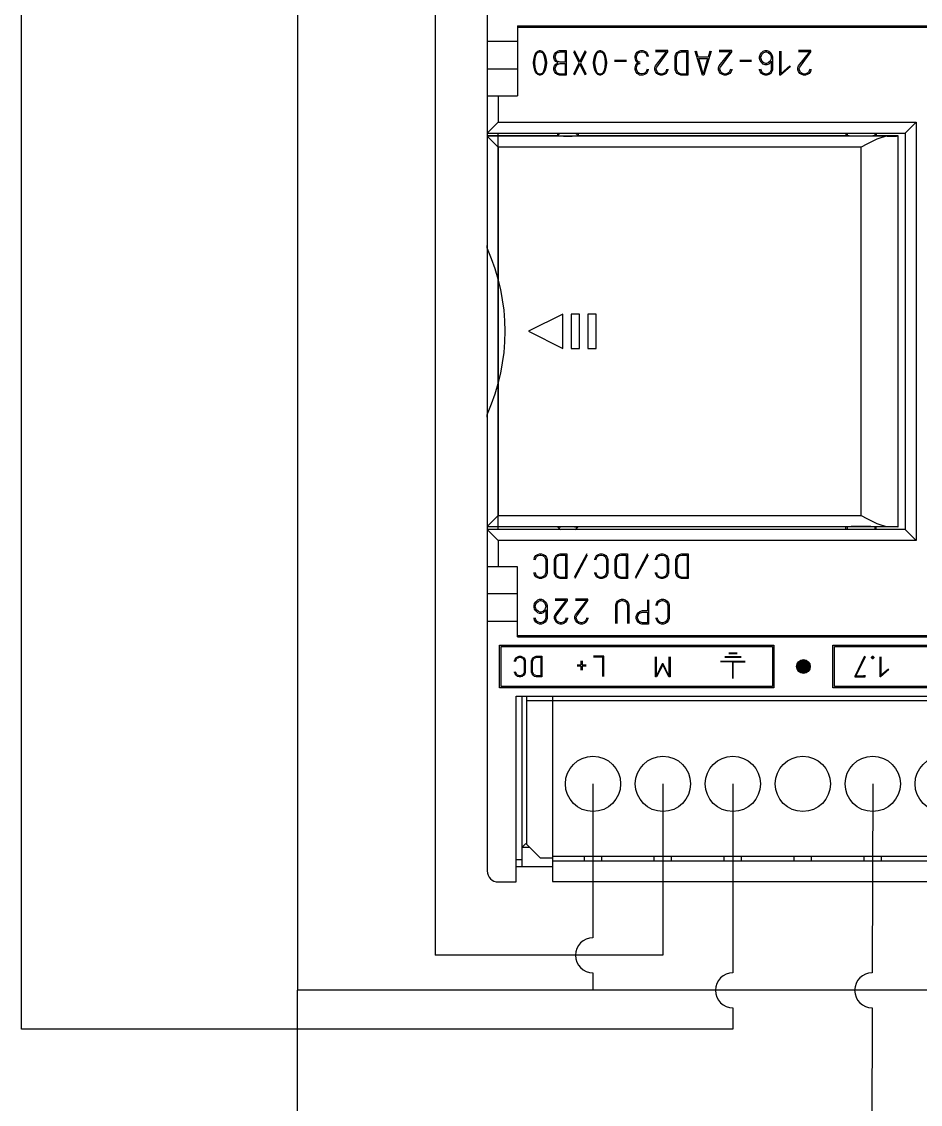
# Model space of a CAD drawing. Header units: inches. Extents: x 9 to 429, y 10 to 307.
# Drawn here: x 70.3 to 124.7, y 114.3 to 179.7 of the extents above; entities that cross this region are included whole.
import ezdxf

# ---------------------------------------------------------------- set-up
doc = ezdxf.new("R2010")
doc.units = ezdxf.units.IN
doc.header["$MEASUREMENT"] = 0
for name, color, linetype in [('0007LEVEL_0', 7, 'Continuous'), ('0007LEVEL_1', 7, 'Continuous'), ('8_ALL_NOTES_BALLOONS_SYMBOLS_GT', 7, 'Continuous'), ('RED_0.5mm^2', 1, 'Continuous'), ('RED_2.5mm^2', 1, 'Continuous'), ('TAGS', 51, 'Continuous')]:
    doc.layers.add(name, color=color, linetype=linetype)

msp = doc.modelspace()

# ---------------------------------------------------------------- linework, layer by layer
at = {"color": 7, "linetype": 'Continuous'}
for p, q in [((98.477, 193.605), (98.477, 128.369)), ((100.308, 179.452), (100.308, 179.402)), ((100.308, 179.452), (227.784, 179.452)), ((100.308, 179.376), (100.308, 175.216)), ((100.308, 179.376), (227.784, 179.376)), ((98.477, 178.534), (100.308, 178.534)), ((107.422, 177.628), (107.459, 177.74)), ((107.422, 177.515), (107.422, 177.628)), ((107.459, 177.365), (107.422, 177.515)), ((107.459, 177.74), (107.534, 177.852)), ((107.534, 177.253), (107.459, 177.365)), ((107.496, 177.59), (107.534, 177.702)), ((107.496, 177.515), (107.496, 177.59)), ((107.534, 177.365), (107.496, 177.515)), ((107.534, 177.852), (107.646, 177.927)), ((107.534, 177.702), (107.571, 177.777)), ((107.571, 177.291), (107.534, 177.365)), ((107.571, 177.777), (107.609, 177.815)), ((107.609, 177.815), (107.684, 177.852)), ((107.646, 177.927), (107.759, 177.965)), ((107.684, 177.852), (107.796, 177.89)), ((107.759, 177.965), (107.871, 177.965)), ((107.796, 177.89), (107.833, 177.89)), ((107.833, 177.89), (107.946, 177.852)), ((107.871, 177.965), (107.983, 177.927)), ((107.946, 177.852), (108.021, 177.815)), ((107.983, 177.927), (108.096, 177.852)), ((108.021, 177.815), (108.058, 177.777)), ((108.058, 177.777), (108.096, 177.702)), ((108.096, 177.852), (108.17, 177.74)), ((108.096, 177.702), (108.133, 177.59)), ((108.17, 177.74), (108.208, 177.628)), ((108.208, 177.628), (108.208, 177.59)), ((98.477, 176.857), (100.308, 176.857)), ((107.422, 176.916), (107.459, 177.066)), ((107.422, 176.804), (107.422, 176.916)), ((107.459, 176.691), (107.422, 176.804)), ((107.459, 177.066), (107.534, 177.178)), ((107.496, 176.916), (107.534, 177.066)), ((107.496, 176.841), (107.496, 176.916)), ((107.534, 176.729), (107.496, 176.841)), ((107.571, 177.216), (107.534, 177.253)), ((107.534, 177.178), (107.571, 177.216)), ((107.534, 177.066), (107.571, 177.141)), ((107.571, 176.654), (107.534, 176.729)), ((107.646, 177.253), (107.571, 177.291)), ((107.571, 177.216), (107.609, 177.216)), ((107.571, 177.141), (107.646, 177.178)), ((107.721, 177.253), (107.646, 177.253)), ((107.646, 177.178), (107.721, 177.178)), ((108.096, 176.729), (108.058, 176.654)), ((108.133, 176.841), (108.096, 176.729)), ((108.208, 176.804), (108.17, 176.691)), ((108.208, 176.841), (108.208, 176.804)), ((107.534, 176.579), (107.459, 176.691)), ((107.646, 176.504), (107.534, 176.579)), ((107.609, 176.617), (107.571, 176.654)), ((107.684, 176.579), (107.609, 176.617)), ((107.684, 176.467), (107.646, 176.504)), ((107.796, 176.542), (107.684, 176.579)), ((107.871, 176.467), (107.684, 176.467)), ((107.833, 176.542), (107.796, 176.542)), ((107.946, 176.579), (107.833, 176.542)), ((107.983, 176.504), (107.871, 176.467)), ((108.021, 176.617), (107.946, 176.579)), ((108.096, 176.579), (107.983, 176.504)), ((108.058, 176.654), (108.021, 176.617)), ((108.17, 176.691), (108.096, 176.579)), ((98.477, 175.216), (100.308, 175.216)), ((98.477, 172.969), (123.731, 172.969)), ((99.143, 149.005), (99.143, 172.969)), ((123.731, 172.969), (123.731, 149.005)), ((123.731, 149.005), (98.477, 149.005)), ((100.308, 146.758), (98.477, 146.758)), ((100.308, 142.598), (100.308, 146.758)), ((100.308, 145.117), (98.477, 145.117)), ((100.308, 143.44), (98.477, 143.44)), ((99.226, 142.015), (115.796, 142.015)), ((100.308, 142.598), (227.784, 142.598)), ((100.308, 142.522), (100.308, 142.572)), ((100.308, 142.522), (227.784, 142.522)), ((115.796, 142.015), (115.796, 139.436)), ((119.374, 139.436), (119.374, 142.015)), ((99.309, 141.932), (115.712, 141.932)), ((115.712, 141.932), (115.712, 139.519)), ((119.457, 139.519), (119.457, 141.932)), ((153.811, 139.436), (119.374, 139.436)), ((153.728, 139.519), (119.457, 139.519)), ((100.225, 127.703), (100.225, 138.937)), ((100.225, 138.937), (210.959, 138.937)), ((99.143, 127.703), (100.225, 127.703))]:
    msp.add_line(p, q, dxfattribs=at)
msp.add_arc((99.143, 128.369), 0.666, 180, 270, dxfattribs=at)
for points in [[(100.308, 179.403), (100.51, 179.402), (100.643, 179.4), (100.714, 179.397)], [(100.714, 142.58), (100.643, 142.574), (100.51, 142.572), (100.308, 142.571)]]:
    msp.add_spline(points, degree=3, dxfattribs=at)
at = {"layer": '0007LEVEL_0', "color": 7, "linetype": 'Continuous'}
for p, q in [((101.268, 177.25), (101.305, 177.475)), ((101.305, 177.475), (101.343, 177.662)), ((101.343, 177.662), (101.418, 177.812)), ((101.343, 177.25), (101.38, 177.475)), ((101.38, 177.475), (101.418, 177.662)), ((101.418, 177.812), (101.53, 177.924)), ((101.418, 177.662), (101.492, 177.812)), ((101.492, 177.812), (101.53, 177.849)), ((101.53, 177.924), (101.642, 177.962)), ((101.53, 177.849), (101.642, 177.887)), ((101.642, 177.962), (101.68, 177.962)), ((101.642, 177.887), (101.68, 177.887)), ((101.68, 177.962), (101.792, 177.924)), ((101.68, 177.887), (101.792, 177.849)), ((101.792, 177.924), (101.904, 177.812)), ((101.792, 177.849), (101.829, 177.812)), ((101.829, 177.812), (101.904, 177.662)), ((101.904, 177.812), (101.979, 177.662)), ((101.904, 177.662), (101.942, 177.475)), ((101.942, 177.475), (101.979, 177.25)), ((101.979, 177.662), (102.017, 177.475)), ((102.017, 177.475), (102.054, 177.25)), ((102.503, 177.625), (102.541, 177.737)), ((102.503, 177.512), (102.503, 177.625)), ((102.541, 177.4), (102.503, 177.512)), ((102.541, 177.737), (102.616, 177.849)), ((102.616, 177.288), (102.541, 177.4)), ((102.578, 177.587), (102.616, 177.7)), ((102.578, 177.55), (102.578, 177.587)), ((102.616, 177.437), (102.578, 177.55)), ((102.616, 177.849), (102.728, 177.924)), ((102.616, 177.7), (102.653, 177.774)), ((102.653, 177.363), (102.616, 177.437)), ((102.653, 177.774), (102.691, 177.812)), ((102.691, 177.325), (102.653, 177.363)), ((102.691, 177.812), (102.765, 177.849)), ((102.728, 177.924), (102.84, 177.962)), ((102.765, 177.849), (102.878, 177.887)), ((102.84, 177.962), (103.252, 177.962)), ((102.878, 177.887), (103.177, 177.887)), ((103.177, 177.887), (103.177, 177.25)), ((103.252, 177.962), (103.252, 176.464)), ((104.039, 177.213), (103.702, 177.887)), ((103.739, 177.962), (104.076, 177.288)), ((104.076, 177.288), (104.413, 177.962)), ((104.45, 177.887), (104.113, 177.213)), ((104.9, 177.25), (104.937, 177.475)), ((104.937, 177.475), (104.975, 177.662)), ((104.975, 177.662), (105.05, 177.812)), ((104.975, 177.25), (105.012, 177.475)), ((105.012, 177.475), (105.05, 177.662)), ((105.05, 177.812), (105.162, 177.924)), ((105.05, 177.662), (105.124, 177.812)), ((105.124, 177.812), (105.162, 177.849)), ((105.162, 177.924), (105.274, 177.962)), ((105.162, 177.849), (105.274, 177.887)), ((105.274, 177.962), (105.312, 177.962)), ((105.274, 177.887), (105.312, 177.887)), ((105.312, 177.962), (105.424, 177.924)), ((105.312, 177.887), (105.424, 177.849)), ((105.424, 177.924), (105.536, 177.812)), ((105.424, 177.849), (105.461, 177.812)), ((105.461, 177.812), (105.536, 177.662)), ((105.536, 177.812), (105.611, 177.662)), ((105.536, 177.662), (105.574, 177.475)), ((105.574, 177.475), (105.611, 177.25)), ((105.611, 177.662), (105.649, 177.475)), ((105.649, 177.475), (105.686, 177.25)), ((106.884, 177.363), (106.173, 177.363)), ((109.393, 177.962), (108.644, 177.962)), ((108.644, 177.026), (109.318, 177.887)), ((109.318, 177.887), (108.644, 177.887)), ((108.719, 176.951), (109.393, 177.887)), ((109.393, 177.887), (109.393, 177.962)), ((109.842, 177.625), (109.88, 177.737)), ((109.842, 176.801), (109.842, 177.625)), ((109.88, 177.737), (109.955, 177.849)), ((109.917, 177.587), (109.955, 177.7)), ((109.917, 176.838), (109.917, 177.587)), ((109.955, 177.849), (110.067, 177.924)), ((109.955, 177.7), (109.992, 177.774)), ((109.992, 177.774), (110.03, 177.812)), ((110.03, 177.812), (110.105, 177.849)), ((110.067, 177.924), (110.179, 177.962)), ((110.105, 177.849), (110.217, 177.887)), ((110.179, 177.962), (110.591, 177.962)), ((110.217, 177.887), (110.516, 177.887)), ((110.516, 177.887), (110.516, 176.539)), ((110.591, 177.962), (110.591, 176.464)), ((111.49, 176.464), (111.041, 177.924)), ((111.228, 177.55), (111.116, 177.924)), ((111.827, 177.55), (111.228, 177.55)), ((111.265, 177.475), (111.79, 177.475)), ((111.527, 176.539), (111.265, 177.475)), ((111.79, 177.475), (111.527, 176.539)), ((112.014, 177.924), (111.565, 176.464)), ((111.939, 177.924), (111.827, 177.55)), ((113.25, 177.962), (112.501, 177.962)), ((112.501, 177.026), (113.175, 177.887)), ((113.175, 177.887), (112.501, 177.887)), ((112.576, 176.951), (113.25, 177.887)), ((113.25, 177.887), (113.25, 177.962)), ((114.448, 177.363), (113.737, 177.363)), ((114.935, 177.587), (114.972, 177.7)), ((114.935, 177.475), (114.935, 177.587)), ((114.972, 177.363), (114.935, 177.475)), ((114.972, 177.7), (115.047, 177.812)), ((115.047, 177.25), (114.972, 177.363)), ((115.01, 177.55), (115.047, 177.662)), ((115.01, 177.512), (115.01, 177.55)), ((115.047, 177.4), (115.01, 177.512)), ((115.047, 177.812), (115.159, 177.924)), ((115.047, 177.662), (115.085, 177.737)), ((115.085, 177.325), (115.047, 177.4)), ((115.085, 177.737), (115.197, 177.849)), ((115.159, 177.924), (115.272, 177.962)), ((115.197, 177.849), (115.309, 177.887)), ((115.272, 177.962), (115.384, 177.962)), ((115.309, 177.887), (115.347, 177.887)), ((115.347, 177.887), (115.459, 177.849)), ((115.384, 177.962), (115.496, 177.924)), ((115.459, 177.849), (115.571, 177.737)), ((115.496, 177.924), (115.609, 177.812)), ((115.571, 177.737), (115.609, 177.662)), ((115.609, 177.4), (115.571, 177.325)), ((115.609, 177.812), (115.684, 177.7)), ((115.609, 177.662), (115.646, 177.55)), ((115.646, 177.512), (115.609, 177.4)), ((115.646, 177.55), (115.646, 177.512)), ((115.684, 177.7), (115.721, 177.587)), ((115.721, 177.587), (115.721, 176.801)), ((116.17, 176.464), (116.17, 177.924)), ((116.245, 176.576), (116.245, 177.924)), ((118.043, 177.962), (117.294, 177.962)), ((117.294, 177.026), (117.968, 177.887)), ((117.968, 177.887), (117.294, 177.887)), ((117.369, 176.951), (118.043, 177.887)), ((118.043, 177.887), (118.043, 177.962)), ((101.268, 177.175), (101.268, 177.25)), ((101.305, 176.951), (101.268, 177.175)), ((101.343, 176.763), (101.305, 176.951)), ((101.343, 177.175), (101.343, 177.25)), ((101.38, 176.951), (101.343, 177.175)), ((101.418, 176.614), (101.343, 176.763)), ((101.418, 176.763), (101.38, 176.951)), ((101.492, 176.614), (101.418, 176.763)), ((101.904, 176.763), (101.829, 176.614)), ((101.942, 176.951), (101.904, 176.763)), ((101.979, 176.763), (101.904, 176.614)), ((101.979, 177.175), (101.942, 176.951)), ((101.979, 177.25), (101.979, 177.175)), ((102.017, 176.951), (101.979, 176.763)), ((102.054, 177.175), (102.017, 176.951)), ((102.054, 177.25), (102.054, 177.175)), ((102.503, 176.913), (102.541, 177.026)), ((102.503, 176.801), (102.503, 176.913)), ((102.541, 176.689), (102.503, 176.801)), ((102.541, 177.026), (102.616, 177.138)), ((102.578, 176.876), (102.616, 176.988)), ((102.578, 176.838), (102.578, 176.876)), ((102.616, 176.726), (102.578, 176.838)), ((102.765, 177.213), (102.616, 177.288)), ((102.616, 177.138), (102.765, 177.213)), ((102.616, 176.988), (102.653, 177.063)), ((102.653, 176.651), (102.616, 176.726)), ((102.653, 177.063), (102.691, 177.1)), ((102.765, 177.288), (102.691, 177.325)), ((102.691, 177.1), (102.765, 177.138)), ((102.878, 177.25), (102.765, 177.288)), ((102.765, 177.138), (102.878, 177.175)), ((103.177, 177.25), (102.878, 177.25)), ((102.878, 177.175), (103.177, 177.175)), ((103.177, 177.175), (103.177, 176.539)), ((103.702, 176.539), (104.039, 177.213)), ((104.076, 177.138), (103.739, 176.464)), ((104.413, 176.464), (104.076, 177.138)), ((104.113, 177.213), (104.45, 176.539)), ((104.9, 177.175), (104.9, 177.25)), ((104.937, 176.951), (104.9, 177.175)), ((104.975, 176.763), (104.937, 176.951)), ((104.975, 177.175), (104.975, 177.25)), ((105.012, 176.951), (104.975, 177.175)), ((105.05, 176.614), (104.975, 176.763)), ((105.05, 176.763), (105.012, 176.951)), ((105.124, 176.614), (105.05, 176.763)), ((105.536, 176.763), (105.461, 176.614)), ((105.574, 176.951), (105.536, 176.763)), ((105.611, 176.763), (105.536, 176.614)), ((105.611, 177.175), (105.574, 176.951)), ((105.611, 177.25), (105.611, 177.175)), ((105.649, 176.951), (105.611, 176.763)), ((105.686, 177.175), (105.649, 176.951)), ((105.686, 177.25), (105.686, 177.175)), ((106.884, 177.288), (106.173, 177.288)), ((108.607, 176.913), (108.644, 177.026)), ((108.607, 176.801), (108.607, 176.913)), ((108.644, 176.689), (108.607, 176.801)), ((108.682, 176.876), (108.719, 176.951)), ((108.682, 176.838), (108.682, 176.876)), ((108.719, 176.726), (108.682, 176.838)), ((108.757, 176.651), (108.719, 176.726)), ((109.281, 176.726), (109.243, 176.651)), ((109.318, 176.838), (109.281, 176.726)), ((109.393, 176.801), (109.356, 176.689)), ((109.393, 176.838), (109.393, 176.801)), ((109.88, 176.689), (109.842, 176.801)), ((109.955, 176.726), (109.917, 176.838)), ((109.992, 176.651), (109.955, 176.726)), ((112.463, 176.913), (112.501, 177.026)), ((112.463, 176.801), (112.463, 176.913)), ((112.501, 176.689), (112.463, 176.801)), ((112.538, 176.876), (112.576, 176.951)), ((112.538, 176.838), (112.538, 176.876)), ((112.576, 176.726), (112.538, 176.838)), ((112.613, 176.651), (112.576, 176.726)), ((113.138, 176.726), (113.1, 176.651)), ((113.175, 176.838), (113.138, 176.726)), ((113.25, 176.801), (113.212, 176.689)), ((113.25, 176.838), (113.25, 176.801)), ((114.448, 177.288), (113.737, 177.288)), ((114.935, 176.801), (114.935, 176.838)), ((114.972, 176.689), (114.935, 176.801)), ((115.047, 176.726), (115.01, 176.838)), ((115.159, 177.138), (115.047, 177.25)), ((115.085, 176.651), (115.047, 176.726)), ((115.197, 177.213), (115.085, 177.325)), ((115.272, 177.1), (115.159, 177.138)), ((115.309, 177.175), (115.197, 177.213)), ((115.384, 177.1), (115.272, 177.1)), ((115.347, 177.175), (115.309, 177.175)), ((115.459, 177.213), (115.347, 177.175)), ((115.496, 177.138), (115.384, 177.1)), ((115.571, 177.325), (115.459, 177.213)), ((115.609, 177.25), (115.496, 177.138)), ((115.609, 176.726), (115.571, 176.651)), ((115.646, 177.325), (115.609, 177.25)), ((115.646, 176.838), (115.609, 176.726)), ((115.646, 177.325), (115.646, 176.838)), ((115.721, 176.801), (115.684, 176.689)), ((116.807, 176.988), (116.208, 176.464)), ((116.77, 177.026), (116.245, 176.576)), ((117.256, 176.913), (117.294, 177.026)), ((117.256, 176.801), (117.256, 176.913)), ((117.294, 176.689), (117.256, 176.801)), ((117.331, 176.876), (117.369, 176.951)), ((117.331, 176.838), (117.331, 176.876)), ((117.369, 176.726), (117.331, 176.838)), ((117.406, 176.651), (117.369, 176.726)), ((117.93, 176.726), (117.893, 176.651)), ((117.968, 176.838), (117.93, 176.726)), ((118.043, 176.801), (118.005, 176.689)), ((118.043, 176.838), (118.043, 176.801)), ((101.53, 176.501), (101.418, 176.614)), ((101.53, 176.576), (101.492, 176.614)), ((101.642, 176.539), (101.53, 176.576)), ((101.642, 176.464), (101.53, 176.501)), ((101.68, 176.539), (101.642, 176.539)), ((101.68, 176.464), (101.642, 176.464)), ((101.792, 176.576), (101.68, 176.539)), ((101.792, 176.501), (101.68, 176.464)), ((101.904, 176.614), (101.792, 176.501)), ((101.829, 176.614), (101.792, 176.576)), ((102.616, 176.576), (102.541, 176.689)), ((102.728, 176.501), (102.616, 176.576)), ((102.691, 176.614), (102.653, 176.651)), ((102.765, 176.576), (102.691, 176.614)), ((102.84, 176.464), (102.728, 176.501)), ((102.878, 176.539), (102.765, 176.576)), ((103.252, 176.464), (102.84, 176.464)), ((103.177, 176.539), (102.878, 176.539)), ((105.162, 176.501), (105.05, 176.614)), ((105.162, 176.576), (105.124, 176.614)), ((105.274, 176.539), (105.162, 176.576)), ((105.274, 176.464), (105.162, 176.501)), ((105.312, 176.539), (105.274, 176.539)), ((105.312, 176.464), (105.274, 176.464)), ((105.424, 176.576), (105.312, 176.539)), ((105.424, 176.501), (105.312, 176.464)), ((105.461, 176.614), (105.424, 176.576)), ((105.536, 176.614), (105.424, 176.501)), ((108.719, 176.576), (108.644, 176.689)), ((108.831, 176.501), (108.719, 176.576)), ((108.794, 176.614), (108.757, 176.651)), ((108.869, 176.576), (108.794, 176.614)), ((108.944, 176.464), (108.831, 176.501)), ((108.981, 176.539), (108.869, 176.576)), ((109.056, 176.464), (108.944, 176.464)), ((109.019, 176.539), (108.981, 176.539)), ((109.131, 176.576), (109.019, 176.539)), ((109.168, 176.501), (109.056, 176.464)), ((109.206, 176.614), (109.131, 176.576)), ((109.281, 176.576), (109.168, 176.501)), ((109.243, 176.651), (109.206, 176.614)), ((109.356, 176.689), (109.281, 176.576)), ((109.955, 176.576), (109.88, 176.689)), ((110.067, 176.501), (109.955, 176.576)), ((110.03, 176.614), (109.992, 176.651)), ((110.105, 176.576), (110.03, 176.614)), ((110.179, 176.464), (110.067, 176.501)), ((110.217, 176.539), (110.105, 176.576)), ((110.591, 176.464), (110.179, 176.464)), ((110.516, 176.539), (110.217, 176.539)), ((111.565, 176.464), (111.49, 176.464)), ((112.576, 176.576), (112.501, 176.689)), ((112.688, 176.501), (112.576, 176.576)), ((112.651, 176.614), (112.613, 176.651)), ((112.726, 176.576), (112.651, 176.614)), ((112.801, 176.464), (112.688, 176.501)), ((112.838, 176.539), (112.726, 176.576)), ((112.913, 176.464), (112.801, 176.464)), ((112.875, 176.539), (112.838, 176.539)), ((112.988, 176.576), (112.875, 176.539)), ((113.025, 176.501), (112.913, 176.464)), ((113.063, 176.614), (112.988, 176.576)), ((113.138, 176.576), (113.025, 176.501)), ((113.1, 176.651), (113.063, 176.614)), ((113.212, 176.689), (113.138, 176.576)), ((115.047, 176.576), (114.972, 176.689)), ((115.159, 176.501), (115.047, 176.576)), ((115.122, 176.614), (115.085, 176.651)), ((115.197, 176.576), (115.122, 176.614)), ((115.272, 176.464), (115.159, 176.501)), ((115.309, 176.539), (115.197, 176.576)), ((115.384, 176.464), (115.272, 176.464)), ((115.347, 176.539), (115.309, 176.539)), ((115.459, 176.576), (115.347, 176.539)), ((115.496, 176.501), (115.384, 176.464)), ((115.534, 176.614), (115.459, 176.576)), ((115.609, 176.576), (115.496, 176.501)), ((115.571, 176.651), (115.534, 176.614)), ((115.684, 176.689), (115.609, 176.576)), ((116.208, 176.464), (116.17, 176.464)), ((117.369, 176.576), (117.294, 176.689)), ((117.481, 176.501), (117.369, 176.576)), ((117.444, 176.614), (117.406, 176.651)), ((117.518, 176.576), (117.444, 176.614)), ((117.593, 176.464), (117.481, 176.501)), ((117.631, 176.539), (117.518, 176.576)), ((117.706, 176.464), (117.593, 176.464)), ((117.668, 176.539), (117.631, 176.539)), ((117.781, 176.576), (117.668, 176.539)), ((117.818, 176.501), (117.706, 176.464)), ((117.855, 176.614), (117.781, 176.576)), ((117.93, 176.576), (117.818, 176.501)), ((117.893, 176.651), (117.855, 176.614)), ((118.005, 176.689), (117.93, 176.576)), ((101.303, 147.203), (101.341, 147.315)), ((101.341, 147.315), (101.416, 147.428)), ((101.378, 147.166), (101.416, 147.278)), ((101.416, 147.428), (101.528, 147.503)), ((101.416, 147.278), (101.453, 147.353)), ((101.453, 147.353), (101.491, 147.39)), ((101.491, 147.39), (101.565, 147.428)), ((101.528, 147.503), (101.64, 147.54)), ((101.565, 147.428), (101.678, 147.465)), ((101.64, 147.54), (101.753, 147.54)), ((101.678, 147.465), (101.715, 147.465)), ((101.715, 147.465), (101.828, 147.428)), ((101.753, 147.54), (101.865, 147.503)), ((101.828, 147.428), (101.902, 147.39)), ((101.865, 147.503), (101.977, 147.428)), ((101.902, 147.39), (101.94, 147.353)), ((101.94, 147.353), (101.977, 147.278)), ((101.977, 147.428), (102.052, 147.315)), ((101.977, 147.278), (102.015, 147.166)), ((102.052, 147.315), (102.09, 147.203)), ((102.539, 147.203), (102.576, 147.315)), ((102.576, 147.315), (102.651, 147.428)), ((102.614, 147.166), (102.651, 147.278)), ((102.651, 147.428), (102.764, 147.503)), ((102.651, 147.278), (102.689, 147.353)), ((102.689, 147.353), (102.726, 147.39)), ((102.726, 147.39), (102.801, 147.428)), ((102.764, 147.503), (102.876, 147.54)), ((102.801, 147.428), (102.913, 147.465)), ((102.876, 147.54), (103.288, 147.54)), ((102.913, 147.465), (103.213, 147.465)), ((103.213, 147.465), (103.213, 146.117)), ((103.288, 147.54), (103.288, 146.042)), ((104.486, 147.54), (103.737, 146.117)), ((104.523, 147.465), (103.775, 146.042)), ((104.973, 147.203), (105.01, 147.315)), ((105.01, 147.315), (105.085, 147.428)), ((105.048, 147.166), (105.085, 147.278)), ((105.085, 147.428), (105.197, 147.503)), ((105.085, 147.278), (105.123, 147.353)), ((105.123, 147.353), (105.16, 147.39)), ((105.16, 147.39), (105.235, 147.428)), ((105.197, 147.503), (105.31, 147.54)), ((105.235, 147.428), (105.347, 147.465)), ((105.31, 147.54), (105.422, 147.54)), ((105.347, 147.465), (105.385, 147.465)), ((105.385, 147.465), (105.497, 147.428)), ((105.422, 147.54), (105.534, 147.503)), ((105.497, 147.428), (105.572, 147.39)), ((105.534, 147.503), (105.647, 147.428)), ((105.572, 147.39), (105.609, 147.353)), ((105.609, 147.353), (105.647, 147.278)), ((105.647, 147.428), (105.722, 147.315)), ((105.647, 147.278), (105.684, 147.166)), ((105.722, 147.315), (105.759, 147.203)), ((106.208, 147.203), (106.246, 147.315)), ((106.246, 147.315), (106.321, 147.428)), ((106.283, 147.166), (106.321, 147.278)), ((106.321, 147.428), (106.433, 147.503)), ((106.321, 147.278), (106.358, 147.353)), ((106.358, 147.353), (106.396, 147.39)), ((106.396, 147.39), (106.471, 147.428)), ((106.433, 147.503), (106.545, 147.54)), ((106.471, 147.428), (106.583, 147.465)), ((106.545, 147.54), (106.957, 147.54)), ((106.583, 147.465), (106.882, 147.465)), ((106.882, 147.465), (106.882, 146.117)), ((106.957, 147.54), (106.957, 146.042)), ((108.156, 147.54), (107.407, 146.117)), ((108.193, 147.465), (107.444, 146.042)), ((108.642, 147.203), (108.68, 147.315)), ((108.68, 147.315), (108.755, 147.428)), ((108.717, 147.166), (108.755, 147.278)), ((108.755, 147.428), (108.867, 147.503)), ((108.755, 147.278), (108.792, 147.353)), ((108.792, 147.353), (108.83, 147.39)), ((108.83, 147.39), (108.904, 147.428)), ((108.867, 147.503), (108.979, 147.54)), ((108.904, 147.428), (109.017, 147.465)), ((108.979, 147.54), (109.092, 147.54)), ((109.017, 147.465), (109.054, 147.465)), ((109.054, 147.465), (109.167, 147.428)), ((109.092, 147.54), (109.204, 147.503)), ((109.167, 147.428), (109.241, 147.39)), ((109.204, 147.503), (109.316, 147.428)), ((109.241, 147.39), (109.279, 147.353)), ((109.279, 147.353), (109.316, 147.278)), ((109.316, 147.428), (109.391, 147.315)), ((109.316, 147.278), (109.354, 147.166)), ((109.391, 147.315), (109.429, 147.203)), ((109.878, 147.203), (109.915, 147.315)), ((109.915, 147.315), (109.99, 147.428)), ((109.953, 147.166), (109.99, 147.278)), ((109.99, 147.428), (110.103, 147.503)), ((109.99, 147.278), (110.028, 147.353)), ((110.028, 147.353), (110.065, 147.39)), ((110.065, 147.39), (110.14, 147.428)), ((110.103, 147.503), (110.215, 147.54)), ((110.14, 147.428), (110.252, 147.465)), ((110.215, 147.54), (110.627, 147.54)), ((110.252, 147.465), (110.552, 147.465)), ((110.552, 147.465), (110.552, 146.117)), ((110.627, 147.54), (110.627, 146.042)), ((101.303, 147.166), (101.303, 147.203)), ((102.015, 147.166), (102.015, 146.417)), ((102.09, 147.203), (102.09, 146.379)), ((102.539, 146.379), (102.539, 147.203)), ((102.614, 146.417), (102.614, 147.166)), ((104.973, 147.166), (104.973, 147.203)), ((105.684, 147.166), (105.684, 146.417)), ((105.759, 147.203), (105.759, 146.379)), ((106.208, 146.379), (106.208, 147.203)), ((106.283, 146.417), (106.283, 147.166)), ((108.642, 147.166), (108.642, 147.203)), ((109.354, 147.166), (109.354, 146.417)), ((109.429, 147.203), (109.429, 146.379)), ((109.878, 146.379), (109.878, 147.203)), ((109.953, 146.417), (109.953, 147.166)), ((101.303, 146.379), (101.303, 146.417)), ((101.341, 146.267), (101.303, 146.379)), ((101.416, 146.155), (101.341, 146.267)), ((101.416, 146.304), (101.378, 146.417)), ((101.453, 146.229), (101.416, 146.304)), ((101.528, 146.08), (101.416, 146.155)), ((101.528, 146.155), (101.453, 146.229)), ((101.678, 146.117), (101.528, 146.155)), ((101.64, 146.042), (101.528, 146.08)), ((101.753, 146.042), (101.64, 146.042)), ((101.715, 146.117), (101.678, 146.117)), ((101.828, 146.155), (101.715, 146.117)), ((101.865, 146.08), (101.753, 146.042)), ((101.902, 146.192), (101.828, 146.155)), ((101.977, 146.155), (101.865, 146.08)), ((101.94, 146.229), (101.902, 146.192)), ((101.977, 146.304), (101.94, 146.229)), ((102.015, 146.417), (101.977, 146.304)), ((102.052, 146.267), (101.977, 146.155)), ((102.09, 146.379), (102.052, 146.267)), ((102.576, 146.267), (102.539, 146.379)), ((102.651, 146.155), (102.576, 146.267)), ((102.651, 146.304), (102.614, 146.417)), ((102.689, 146.229), (102.651, 146.304)), ((102.764, 146.08), (102.651, 146.155)), ((102.726, 146.192), (102.689, 146.229)), ((102.801, 146.155), (102.726, 146.192)), ((102.876, 146.042), (102.764, 146.08)), ((102.913, 146.117), (102.801, 146.155)), ((103.288, 146.042), (102.876, 146.042)), ((103.213, 146.117), (102.913, 146.117)), ((104.973, 146.379), (104.973, 146.417)), ((105.01, 146.267), (104.973, 146.379)), ((105.085, 146.155), (105.01, 146.267)), ((105.085, 146.304), (105.048, 146.417)), ((105.123, 146.229), (105.085, 146.304)), ((105.197, 146.08), (105.085, 146.155)), ((105.197, 146.155), (105.123, 146.229)), ((105.347, 146.117), (105.197, 146.155)), ((105.31, 146.042), (105.197, 146.08)), ((105.422, 146.042), (105.31, 146.042)), ((105.385, 146.117), (105.347, 146.117)), ((105.497, 146.155), (105.385, 146.117)), ((105.534, 146.08), (105.422, 146.042)), ((105.572, 146.192), (105.497, 146.155)), ((105.647, 146.155), (105.534, 146.08)), ((105.609, 146.229), (105.572, 146.192)), ((105.647, 146.304), (105.609, 146.229)), ((105.684, 146.417), (105.647, 146.304)), ((105.722, 146.267), (105.647, 146.155)), ((105.759, 146.379), (105.722, 146.267)), ((106.246, 146.267), (106.208, 146.379)), ((106.321, 146.155), (106.246, 146.267)), ((106.321, 146.304), (106.283, 146.417)), ((106.358, 146.229), (106.321, 146.304)), ((106.433, 146.08), (106.321, 146.155)), ((106.396, 146.192), (106.358, 146.229)), ((106.471, 146.155), (106.396, 146.192)), ((106.545, 146.042), (106.433, 146.08)), ((106.583, 146.117), (106.471, 146.155)), ((106.957, 146.042), (106.545, 146.042)), ((106.882, 146.117), (106.583, 146.117)), ((108.642, 146.379), (108.642, 146.417)), ((108.68, 146.267), (108.642, 146.379)), ((108.755, 146.155), (108.68, 146.267)), ((108.755, 146.304), (108.717, 146.417)), ((108.792, 146.229), (108.755, 146.304)), ((108.867, 146.08), (108.755, 146.155)), ((108.867, 146.155), (108.792, 146.229)), ((109.017, 146.117), (108.867, 146.155)), ((108.979, 146.042), (108.867, 146.08)), ((109.092, 146.042), (108.979, 146.042)), ((109.054, 146.117), (109.017, 146.117)), ((109.167, 146.155), (109.054, 146.117)), ((109.204, 146.08), (109.092, 146.042)), ((109.241, 146.192), (109.167, 146.155)), ((109.316, 146.155), (109.204, 146.08)), ((109.279, 146.229), (109.241, 146.192)), ((109.316, 146.304), (109.279, 146.229)), ((109.354, 146.417), (109.316, 146.304)), ((109.391, 146.267), (109.316, 146.155)), ((109.429, 146.379), (109.391, 146.267)), ((109.915, 146.267), (109.878, 146.379)), ((109.99, 146.155), (109.915, 146.267)), ((109.99, 146.304), (109.953, 146.417)), ((110.028, 146.229), (109.99, 146.304)), ((110.103, 146.08), (109.99, 146.155)), ((110.065, 146.192), (110.028, 146.229)), ((110.14, 146.155), (110.065, 146.192)), ((110.215, 146.042), (110.103, 146.08)), ((110.252, 146.117), (110.14, 146.155)), ((110.627, 146.042), (110.215, 146.042)), ((110.552, 146.117), (110.252, 146.117)), ((101.34, 144.532), (101.415, 144.644)), ((101.415, 144.644), (101.528, 144.757)), ((101.453, 144.569), (101.565, 144.682)), ((101.528, 144.757), (101.64, 144.794)), ((101.565, 144.682), (101.677, 144.719)), ((101.64, 144.794), (101.752, 144.794)), ((101.677, 144.719), (101.715, 144.719)), ((101.715, 144.719), (101.827, 144.682)), ((101.752, 144.794), (101.865, 144.757)), ((101.827, 144.682), (101.939, 144.569)), ((101.865, 144.757), (101.977, 144.644)), ((101.977, 144.644), (102.052, 144.532)), ((103.325, 144.794), (102.576, 144.794)), ((102.576, 143.858), (103.25, 144.719)), ((103.25, 144.719), (102.576, 144.719)), ((102.651, 143.783), (103.325, 144.719)), ((103.325, 144.719), (103.325, 144.794)), ((104.561, 144.794), (103.812, 144.794)), ((103.812, 143.858), (104.486, 144.719)), ((104.486, 144.719), (103.812, 144.719)), ((103.887, 143.783), (104.561, 144.719)), ((104.561, 144.719), (104.561, 144.794)), ((106.283, 144.569), (106.358, 144.682)), ((106.358, 144.682), (106.47, 144.757)), ((106.395, 144.607), (106.433, 144.644)), ((106.433, 144.644), (106.508, 144.682)), ((106.47, 144.757), (106.583, 144.794)), ((106.508, 144.682), (106.62, 144.719)), ((106.583, 144.794), (106.695, 144.794)), ((106.62, 144.719), (106.657, 144.719)), ((106.657, 144.719), (106.77, 144.682)), ((106.695, 144.794), (106.807, 144.757)), ((106.77, 144.682), (106.845, 144.644)), ((106.807, 144.757), (106.919, 144.682)), ((106.845, 144.644), (106.882, 144.607)), ((106.919, 144.682), (106.994, 144.569)), ((108.155, 144.757), (108.155, 144.083)), ((108.23, 144.757), (108.23, 143.296)), ((108.717, 144.569), (108.792, 144.682)), ((108.792, 144.682), (108.904, 144.757)), ((108.829, 144.607), (108.867, 144.644)), ((108.867, 144.644), (108.941, 144.682)), ((108.904, 144.757), (109.016, 144.794)), ((108.941, 144.682), (109.054, 144.719)), ((109.016, 144.794), (109.129, 144.794)), ((109.054, 144.719), (109.091, 144.719)), ((109.091, 144.719), (109.204, 144.682)), ((109.129, 144.794), (109.241, 144.757)), ((109.204, 144.682), (109.278, 144.644)), ((109.241, 144.757), (109.353, 144.682)), ((109.278, 144.644), (109.316, 144.607)), ((109.353, 144.682), (109.428, 144.569)), ((101.303, 144.42), (101.34, 144.532)), ((101.303, 144.307), (101.303, 144.42)), ((101.34, 144.195), (101.303, 144.307)), ((101.415, 144.083), (101.34, 144.195)), ((101.378, 144.382), (101.415, 144.495)), ((101.378, 144.345), (101.378, 144.382)), ((101.415, 144.232), (101.378, 144.345)), ((101.415, 144.495), (101.453, 144.569)), ((101.453, 144.158), (101.415, 144.232)), ((101.528, 143.97), (101.415, 144.083)), ((101.565, 144.045), (101.453, 144.158)), ((101.677, 144.008), (101.565, 144.045)), ((101.715, 144.008), (101.677, 144.008)), ((101.827, 144.045), (101.715, 144.008)), ((101.939, 144.158), (101.827, 144.045)), ((101.977, 144.083), (101.865, 143.97)), ((101.939, 144.569), (101.977, 144.495)), ((101.977, 144.232), (101.939, 144.158)), ((101.977, 144.495), (102.014, 144.382)), ((102.014, 144.345), (101.977, 144.232)), ((102.014, 144.158), (101.977, 144.083)), ((102.014, 144.382), (102.014, 144.345)), ((102.014, 144.158), (102.014, 143.671)), ((102.052, 144.532), (102.089, 144.42)), ((102.089, 144.42), (102.089, 143.633)), ((106.246, 144.457), (106.283, 144.569)), ((106.246, 143.334), (106.246, 144.457)), ((106.32, 144.42), (106.358, 144.532)), ((106.32, 143.334), (106.32, 144.42)), ((106.358, 144.532), (106.395, 144.607)), ((106.882, 144.607), (106.919, 144.532)), ((106.919, 144.532), (106.957, 144.42)), ((106.957, 144.42), (106.957, 143.334)), ((106.994, 144.569), (107.032, 144.457)), ((107.032, 144.457), (107.032, 143.334)), ((107.593, 143.97), (107.706, 144.045)), ((107.706, 144.045), (107.818, 144.083)), ((107.743, 143.97), (107.856, 144.008)), ((108.155, 144.083), (107.818, 144.083)), ((107.856, 144.008), (108.155, 144.008)), ((108.155, 144.008), (108.155, 143.371)), ((108.679, 144.457), (108.717, 144.569)), ((108.679, 144.42), (108.679, 144.457)), ((108.754, 144.42), (108.792, 144.532)), ((108.792, 144.532), (108.829, 144.607)), ((109.316, 144.607), (109.353, 144.532)), ((109.353, 144.532), (109.391, 144.42)), ((109.391, 144.42), (109.391, 143.671)), ((109.428, 144.569), (109.466, 144.457)), ((109.466, 144.457), (109.466, 143.633)), ((101.303, 143.633), (101.303, 143.671)), ((101.34, 143.521), (101.303, 143.633)), ((101.415, 143.409), (101.34, 143.521)), ((101.415, 143.558), (101.378, 143.671)), ((101.453, 143.484), (101.415, 143.558)), ((101.528, 143.334), (101.415, 143.409)), ((101.49, 143.446), (101.453, 143.484)), ((101.565, 143.409), (101.49, 143.446)), ((101.64, 143.933), (101.528, 143.97)), ((101.64, 143.296), (101.528, 143.334)), ((101.677, 143.371), (101.565, 143.409)), ((101.752, 143.933), (101.64, 143.933)), ((101.715, 143.371), (101.677, 143.371)), ((101.827, 143.409), (101.715, 143.371)), ((101.865, 143.97), (101.752, 143.933)), ((101.865, 143.334), (101.752, 143.296)), ((101.902, 143.446), (101.827, 143.409)), ((101.977, 143.409), (101.865, 143.334)), ((101.939, 143.484), (101.902, 143.446)), ((101.977, 143.558), (101.939, 143.484)), ((102.014, 143.671), (101.977, 143.558)), ((102.052, 143.521), (101.977, 143.409)), ((102.089, 143.633), (102.052, 143.521)), ((102.539, 143.746), (102.576, 143.858)), ((102.539, 143.633), (102.539, 143.746)), ((102.576, 143.521), (102.539, 143.633)), ((102.651, 143.409), (102.576, 143.521)), ((102.613, 143.708), (102.651, 143.783)), ((102.613, 143.671), (102.613, 143.708)), ((102.651, 143.558), (102.613, 143.671)), ((102.688, 143.484), (102.651, 143.558)), ((102.763, 143.334), (102.651, 143.409)), ((102.726, 143.446), (102.688, 143.484)), ((102.801, 143.409), (102.726, 143.446)), ((102.876, 143.296), (102.763, 143.334)), ((102.913, 143.371), (102.801, 143.409)), ((102.95, 143.371), (102.913, 143.371)), ((103.063, 143.409), (102.95, 143.371)), ((103.1, 143.334), (102.988, 143.296)), ((103.138, 143.446), (103.063, 143.409)), ((103.213, 143.409), (103.1, 143.334)), ((103.175, 143.484), (103.138, 143.446)), ((103.213, 143.558), (103.175, 143.484)), ((103.25, 143.671), (103.213, 143.558)), ((103.287, 143.521), (103.213, 143.409)), ((103.325, 143.633), (103.287, 143.521)), ((103.325, 143.671), (103.325, 143.633)), ((103.774, 143.746), (103.812, 143.858)), ((103.774, 143.633), (103.774, 143.746)), ((103.812, 143.521), (103.774, 143.633)), ((103.887, 143.409), (103.812, 143.521)), ((103.849, 143.708), (103.887, 143.783)), ((103.849, 143.671), (103.849, 143.708)), ((103.887, 143.558), (103.849, 143.671)), ((103.924, 143.484), (103.887, 143.558)), ((103.999, 143.334), (103.887, 143.409)), ((103.961, 143.446), (103.924, 143.484)), ((104.036, 143.409), (103.961, 143.446)), ((104.111, 143.296), (103.999, 143.334)), ((104.149, 143.371), (104.036, 143.409)), ((104.186, 143.371), (104.149, 143.371)), ((104.298, 143.409), (104.186, 143.371)), ((104.336, 143.334), (104.224, 143.296)), ((104.373, 143.446), (104.298, 143.409)), ((104.448, 143.409), (104.336, 143.334)), ((104.411, 143.484), (104.373, 143.446)), ((104.448, 143.558), (104.411, 143.484)), ((104.486, 143.671), (104.448, 143.558)), ((104.523, 143.521), (104.448, 143.409)), ((104.561, 143.633), (104.523, 143.521)), ((104.561, 143.671), (104.561, 143.633)), ((107.481, 143.746), (107.519, 143.858)), ((107.481, 143.633), (107.481, 143.746)), ((107.519, 143.521), (107.481, 143.633)), ((107.519, 143.858), (107.593, 143.97)), ((107.593, 143.409), (107.519, 143.521)), ((107.556, 143.708), (107.593, 143.821)), ((107.556, 143.671), (107.556, 143.708)), ((107.593, 143.558), (107.556, 143.671)), ((107.593, 143.821), (107.631, 143.895)), ((107.631, 143.484), (107.593, 143.558)), ((107.706, 143.334), (107.593, 143.409)), ((107.631, 143.895), (107.668, 143.933)), ((107.668, 143.446), (107.631, 143.484)), ((107.668, 143.933), (107.743, 143.97)), ((107.743, 143.409), (107.668, 143.446)), ((107.818, 143.296), (107.706, 143.334)), ((107.856, 143.371), (107.743, 143.409)), ((108.155, 143.371), (107.856, 143.371)), ((108.679, 143.633), (108.679, 143.671)), ((108.717, 143.521), (108.679, 143.633)), ((108.792, 143.409), (108.717, 143.521)), ((108.792, 143.558), (108.754, 143.671)), ((108.829, 143.484), (108.792, 143.558)), ((108.904, 143.334), (108.792, 143.409)), ((108.904, 143.409), (108.829, 143.484)), ((109.054, 143.371), (108.904, 143.409)), ((109.016, 143.296), (108.904, 143.334)), ((109.091, 143.371), (109.054, 143.371)), ((109.204, 143.409), (109.091, 143.371)), ((109.241, 143.334), (109.129, 143.296)), ((109.278, 143.446), (109.204, 143.409)), ((109.353, 143.409), (109.241, 143.334)), ((109.316, 143.484), (109.278, 143.446)), ((109.353, 143.558), (109.316, 143.484)), ((109.391, 143.671), (109.353, 143.558)), ((109.428, 143.521), (109.353, 143.409)), ((109.466, 143.633), (109.428, 143.521)), ((101.752, 143.296), (101.64, 143.296)), ((102.988, 143.296), (102.876, 143.296)), ((104.224, 143.296), (104.111, 143.296)), ((108.23, 143.296), (107.818, 143.296)), ((109.129, 143.296), (109.016, 143.296))]:
    msp.add_line(p, q, dxfattribs=at)
at = {"layer": '0007LEVEL_1', "color": 7, "linetype": 'Continuous'}
for p, q in [((99.226, 139.436), (99.226, 142.015)), ((119.374, 142.015), (153.811, 142.015)), ((99.309, 139.519), (99.309, 141.932)), ((113.576, 141.529), (113.076, 141.529)), ((113.576, 141.499), (113.076, 141.499)), ((119.457, 141.932), (153.728, 141.932)), ((100.123, 141.069), (100.154, 141.162)), ((100.123, 141.038), (100.123, 141.069)), ((100.154, 141.162), (100.216, 141.256)), ((100.185, 141.038), (100.216, 141.131)), ((100.216, 141.256), (100.31, 141.318)), ((100.216, 141.131), (100.248, 141.194)), ((100.248, 141.194), (100.279, 141.225)), ((100.279, 141.225), (100.341, 141.256)), ((100.31, 141.318), (100.404, 141.35)), ((100.341, 141.256), (100.435, 141.287)), ((100.404, 141.35), (100.497, 141.35)), ((100.435, 141.287), (100.466, 141.287)), ((100.466, 141.287), (100.56, 141.256)), ((100.497, 141.35), (100.591, 141.318)), ((100.56, 141.256), (100.622, 141.225)), ((100.591, 141.318), (100.685, 141.256)), ((100.622, 141.225), (100.653, 141.194)), ((100.653, 141.194), (100.685, 141.131)), ((100.685, 141.256), (100.747, 141.162)), ((100.685, 141.131), (100.716, 141.038)), ((100.716, 141.038), (100.716, 140.414)), ((100.747, 141.162), (100.778, 141.069)), ((100.778, 141.069), (100.778, 140.382)), ((101.153, 141.069), (101.184, 141.162)), ((101.153, 140.382), (101.153, 141.069)), ((101.184, 141.162), (101.246, 141.256)), ((101.215, 141.038), (101.246, 141.131)), ((101.215, 140.414), (101.215, 141.038)), ((101.246, 141.256), (101.34, 141.318)), ((101.246, 141.131), (101.277, 141.194)), ((101.277, 141.194), (101.309, 141.225)), ((101.309, 141.225), (101.371, 141.256)), ((101.34, 141.318), (101.433, 141.35)), ((101.371, 141.256), (101.465, 141.287)), ((101.433, 141.35), (101.777, 141.35)), ((101.465, 141.287), (101.714, 141.287)), ((101.714, 141.287), (101.714, 140.164)), ((101.777, 141.35), (101.777, 140.101)), ((103.903, 140.819), (104.152, 140.819)), ((104.152, 140.757), (103.903, 140.757)), ((104.152, 140.819), (104.152, 141.069)), ((104.152, 140.507), (104.152, 140.757)), ((104.215, 141.069), (104.215, 140.819)), ((104.215, 140.819), (104.464, 140.819)), ((104.215, 140.757), (104.215, 140.507)), ((104.464, 140.757), (104.215, 140.757)), ((105.525, 141.35), (104.901, 141.35)), ((105.463, 141.287), (104.901, 141.287)), ((105.463, 140.133), (105.463, 141.287)), ((105.525, 140.133), (105.525, 141.35)), ((108.65, 140.101), (108.65, 141.318)), ((108.712, 140.164), (108.712, 141.318)), ((109.055, 140.882), (108.712, 140.164)), ((109.086, 140.819), (108.712, 140.101)), ((109.118, 140.882), (109.055, 140.882)), ((109.461, 140.101), (109.086, 140.819)), ((109.461, 140.164), (109.118, 140.882)), ((109.461, 141.318), (109.461, 140.164)), ((109.523, 141.318), (109.523, 140.101)), ((114.075, 141.04), (112.577, 141.04)), ((113.311, 141.01), (112.577, 141.01)), ((113.825, 141.309), (112.827, 141.309)), ((113.825, 141.279), (112.827, 141.279)), ((113.311, 140.011), (113.311, 141.01)), ((113.341, 140.011), (113.341, 141.01)), ((113.341, 141.01), (114.075, 141.01)), ((117.201, 140.855), (117.201, 140.596)), ((117.247, 140.958), (117.247, 140.493)), ((117.292, 141.004), (117.292, 140.447)), ((117.338, 141.05), (117.338, 140.401)), ((117.384, 141.088), (117.384, 140.363)), ((117.43, 141.101), (117.43, 140.35)), ((117.475, 141.113), (117.475, 140.338)), ((117.521, 141.125), (117.521, 140.326)), ((117.567, 141.137), (117.567, 140.314)), ((117.613, 141.133), (117.613, 140.318)), ((117.658, 141.121), (117.658, 140.33)), ((117.704, 141.109), (117.704, 140.342)), ((117.75, 141.097), (117.75, 140.354)), ((117.796, 141.08), (117.796, 140.371)), ((117.842, 141.035), (117.842, 140.417)), ((117.887, 140.989), (117.887, 140.462)), ((117.933, 140.943), (117.933, 140.508)), ((117.979, 140.798), (117.979, 140.653)), ((121.286, 141.35), (120.693, 140.133)), ((121.317, 141.318), (120.756, 140.164)), ((121.692, 141.287), (121.754, 141.35)), ((121.692, 141.256), (121.692, 141.287)), ((121.754, 141.194), (121.692, 141.256)), ((121.754, 141.35), (121.786, 141.35)), ((121.754, 141.256), (121.754, 141.287)), ((121.754, 141.287), (121.786, 141.287)), ((121.786, 141.256), (121.754, 141.256)), ((121.786, 141.194), (121.754, 141.194)), ((121.786, 141.35), (121.848, 141.287)), ((121.786, 141.287), (121.786, 141.256)), ((121.848, 141.256), (121.786, 141.194)), ((121.848, 141.287), (121.848, 141.256)), ((122.222, 140.101), (122.222, 141.318)), ((122.285, 140.195), (122.285, 141.318)), ((100.123, 140.382), (100.123, 140.414)), ((100.154, 140.289), (100.123, 140.382)), ((100.216, 140.195), (100.154, 140.289)), ((100.216, 140.32), (100.185, 140.414)), ((100.248, 140.257), (100.216, 140.32)), ((100.31, 140.133), (100.216, 140.195)), ((100.31, 140.195), (100.248, 140.257)), ((100.435, 140.164), (100.31, 140.195)), ((100.404, 140.101), (100.31, 140.133)), ((100.497, 140.101), (100.404, 140.101)), ((100.466, 140.164), (100.435, 140.164)), ((100.56, 140.195), (100.466, 140.164)), ((100.591, 140.133), (100.497, 140.101)), ((100.622, 140.226), (100.56, 140.195)), ((100.685, 140.195), (100.591, 140.133)), ((100.653, 140.257), (100.622, 140.226)), ((100.685, 140.32), (100.653, 140.257)), ((100.716, 140.414), (100.685, 140.32)), ((100.747, 140.289), (100.685, 140.195)), ((100.778, 140.382), (100.747, 140.289)), ((101.184, 140.289), (101.153, 140.382)), ((101.246, 140.195), (101.184, 140.289)), ((101.246, 140.32), (101.215, 140.414)), ((101.277, 140.257), (101.246, 140.32)), ((101.34, 140.133), (101.246, 140.195)), ((101.309, 140.226), (101.277, 140.257)), ((101.371, 140.195), (101.309, 140.226)), ((101.433, 140.101), (101.34, 140.133)), ((101.465, 140.164), (101.371, 140.195)), ((101.777, 140.101), (101.433, 140.101)), ((101.714, 140.164), (101.465, 140.164)), ((108.712, 140.101), (108.65, 140.101)), ((109.523, 140.101), (109.461, 140.101)), ((120.693, 140.133), (120.693, 140.101)), ((120.693, 140.101), (121.317, 140.101)), ((120.756, 140.164), (121.255, 140.164)), ((121.255, 140.164), (121.255, 140.195)), ((121.317, 140.101), (121.317, 140.195)), ((122.254, 140.101), (122.222, 140.101)), ((122.753, 140.538), (122.254, 140.101)), ((122.722, 140.57), (122.285, 140.195)), ((115.796, 139.436), (99.226, 139.436)), ((115.712, 139.519), (99.309, 139.519))]:
    msp.add_line(p, q, dxfattribs=at)
msp.add_circle((117.582, 140.726), 0.416, dxfattribs=at)
at = {"layer": '8_ALL_NOTES_BALLOONS_SYMBOLS_GT', "color": 7, "linetype": 'Continuous'}
for p, q in [((98.477, 200.262), (98.477, 128.369)), ((100.308, 179.452), (100.308, 179.402)), ((100.308, 179.403), (100.51, 179.402)), ((100.308, 179.376), (100.308, 175.216)), ((100.51, 179.402), (100.643, 179.4)), ((100.643, 179.4), (100.714, 179.397)), ((100.714, 179.397), (100.723, 179.396)), ((98.477, 178.534), (100.308, 178.534)), ((98.477, 176.857), (100.308, 176.857)), ((98.477, 175.216), (100.308, 175.216)), ((99.143, 175.216), (99.143, 173.635)), ((99.143, 173.635), (98.477, 172.969)), ((99.143, 173.635), (124.397, 173.635)), ((124.397, 173.635), (123.731, 172.969)), ((124.397, 173.635), (124.397, 148.339)), ((98.477, 172.969), (123.731, 172.969)), ((102.721, 172.803), (98.477, 172.803)), ((122.653, 172.775), (98.477, 172.775)), ((99.143, 172.109), (98.477, 172.775)), ((98.477, 172.775), (98.477, 172.775)), ((99.143, 172.803), (99.143, 172.969)), ((102.721, 172.969), (102.721, 172.803)), ((102.721, 172.803), (102.745, 172.8)), ((102.745, 172.8), (102.818, 172.797)), ((102.818, 172.797), (102.934, 172.794)), ((102.934, 172.794), (103.085, 172.793)), ((103.085, 172.793), (103.255, 172.792)), ((103.255, 172.792), (103.435, 172.792)), ((103.435, 172.792), (103.606, 172.793)), ((103.606, 172.793), (103.757, 172.794)), ((103.757, 172.794), (103.872, 172.797)), ((103.872, 172.797), (103.946, 172.8)), ((103.946, 172.8), (103.969, 172.803)), ((103.969, 172.969), (103.969, 172.803)), ((120.237, 172.803), (103.969, 172.803)), ((120.153, 172.969), (120.153, 172.803)), ((120.237, 172.969), (120.237, 172.803)), ((120.265, 172.799), (120.237, 172.803)), ((120.348, 172.795), (120.265, 172.799)), ((120.48, 172.792), (120.348, 172.795)), ((120.653, 172.79), (120.48, 172.792)), ((120.853, 172.789), (120.653, 172.79)), ((121.069, 172.788), (120.853, 172.789)), ((121.284, 172.789), (121.069, 172.788)), ((121.485, 172.79), (121.284, 172.789)), ((121.657, 172.792), (121.485, 172.79)), ((121.789, 172.795), (121.657, 172.792)), ((121.872, 172.799), (121.789, 172.795)), ((121.901, 172.803), (121.872, 172.799)), ((121.901, 172.969), (121.901, 172.803)), ((123.315, 172.803), (121.901, 172.803)), ((121.984, 172.969), (121.984, 172.803)), ((122.653, 172.775), (122.473, 172.752)), ((122.653, 172.775), (122.884, 172.78)), ((122.884, 172.78), (123.069, 172.785)), ((123.069, 172.785), (123.204, 172.79)), ((123.204, 172.79), (123.288, 172.797)), ((123.288, 172.797), (123.315, 172.803)), ((123.315, 149.171), (123.315, 172.803)), ((123.731, 172.969), (123.731, 149.005)), ((121.414, 172.296), (121.069, 172.109)), ((121.733, 172.461), (121.414, 172.296)), ((122.014, 172.593), (121.733, 172.461)), ((122.26, 172.691), (122.014, 172.593)), ((122.473, 172.752), (122.26, 172.691)), ((99.143, 172.109), (99.143, 149.865)), ((121.069, 172.109), (99.143, 172.109)), ((121.069, 149.865), (121.069, 172.109)), ((98.478, 166.109), (98.477, 166.177)), ((98.48, 166.04), (98.478, 166.109)), ((98.483, 165.968), (98.48, 166.04)), ((103.054, 162.027), (100.974, 160.987)), ((103.054, 159.947), (103.054, 162.027)), ((103.553, 162.027), (103.553, 159.947)), ((104.052, 162.027), (103.553, 162.027)), ((104.052, 159.947), (104.052, 162.027)), ((104.552, 162.027), (104.552, 159.947)), ((105.051, 162.027), (104.552, 162.027)), ((105.051, 159.947), (105.051, 162.027)), ((100.974, 160.987), (103.054, 159.947)), ((103.553, 159.947), (104.052, 159.947)), ((104.552, 159.947), (105.051, 159.947)), ((98.477, 155.797), (98.478, 155.865)), ((98.478, 155.865), (98.48, 155.934)), ((98.48, 155.934), (98.483, 156.006)), ((98.477, 149.199), (99.143, 149.865)), ((99.143, 149.865), (121.069, 149.865)), ((121.069, 149.865), (121.414, 149.678)), ((121.414, 149.678), (121.733, 149.513)), ((121.733, 149.513), (122.014, 149.381)), ((122.014, 149.381), (122.26, 149.283)), ((122.26, 149.283), (122.473, 149.222)), ((122.473, 149.222), (122.653, 149.199)), ((98.477, 149.199), (98.477, 149.199)), ((98.477, 149.199), (122.653, 149.199)), ((102.721, 149.171), (98.477, 149.171)), ((123.731, 149.005), (98.477, 149.005)), ((99.143, 148.339), (98.477, 149.005)), ((99.143, 149.005), (99.143, 149.171)), ((102.721, 149.171), (102.745, 149.174)), ((102.745, 149.174), (102.818, 149.177)), ((102.818, 149.177), (102.934, 149.18)), ((102.934, 149.18), (103.085, 149.181)), ((103.085, 149.181), (103.255, 149.182)), ((103.255, 149.182), (103.435, 149.182)), ((103.435, 149.182), (103.606, 149.181)), ((103.606, 149.181), (103.757, 149.18)), ((103.757, 149.18), (103.872, 149.177)), ((103.872, 149.177), (103.946, 149.174)), ((103.946, 149.174), (103.969, 149.171)), ((120.237, 149.171), (103.969, 149.171)), ((120.153, 149.005), (120.153, 149.171)), ((120.265, 149.175), (120.237, 149.171)), ((120.237, 149.171), (120.237, 149.005)), ((120.348, 149.179), (120.265, 149.175)), ((120.48, 149.182), (120.348, 149.179)), ((120.653, 149.184), (120.48, 149.182)), ((120.853, 149.185), (120.653, 149.184)), ((121.069, 149.186), (120.853, 149.185)), ((121.284, 149.185), (121.069, 149.186)), ((121.485, 149.184), (121.284, 149.185)), ((121.657, 149.182), (121.485, 149.184)), ((121.789, 149.179), (121.657, 149.182)), ((121.872, 149.175), (121.789, 149.179)), ((121.901, 149.171), (121.872, 149.175)), ((121.901, 149.171), (121.901, 149.005)), ((123.315, 149.171), (121.901, 149.171)), ((121.984, 149.005), (121.984, 149.171)), ((122.653, 149.199), (122.884, 149.194)), ((122.884, 149.194), (123.069, 149.189)), ((123.069, 149.189), (123.204, 149.183)), ((123.204, 149.183), (123.288, 149.177)), ((123.288, 149.177), (123.315, 149.171)), ((124.397, 148.339), (123.731, 149.005)), ((99.143, 148.339), (99.143, 146.758)), ((124.397, 148.339), (99.143, 148.339)), ((100.308, 146.758), (98.477, 146.758)), ((100.308, 142.598), (100.308, 146.758)), ((100.308, 145.117), (98.477, 145.117)), ((100.308, 143.44), (98.477, 143.44)), ((100.308, 142.522), (100.308, 142.572)), ((100.51, 142.572), (100.308, 142.571)), ((100.643, 142.574), (100.51, 142.572)), ((100.714, 142.577), (100.643, 142.574)), ((100.723, 142.578), (100.714, 142.577)), ((100.225, 127.703), (100.225, 138.937)), ((100.225, 138.937), (210.959, 138.937)), ((100.558, 138.937), (100.558, 128.619)), ((100.849, 138.937), (100.849, 129.992)), ((102.416, 138.937), (102.416, 127.723)), ((102.416, 138.645), (100.849, 138.645)), ((102.437, 129.237), (102.437, 138.663)), ((153.796, 138.663), (102.437, 138.663)), ((100.579, 129.805), (100.807, 130.033)), ((100.579, 128.619), (100.579, 129.805)), ((100.579, 129.805), (101.035, 129.805)), ((101.681, 129.159), (100.849, 129.992)), ((100.558, 129.035), (100.225, 129.035)), ((101.681, 129.159), (102.416, 129.159)), ((102.416, 128.991), (153.796, 128.991)), ((153.796, 129.237), (102.437, 129.237)), ((104.36, 128.991), (104.36, 129.237)), ((105.396, 128.991), (105.396, 129.237)), ((108.567, 128.991), (108.567, 129.237)), ((109.623, 128.991), (109.623, 129.237)), ((112.794, 128.991), (112.794, 129.237)), ((113.85, 128.991), (113.85, 129.237)), ((117.021, 128.991), (117.021, 129.237)), ((118.077, 128.991), (118.077, 129.237)), ((121.248, 128.991), (121.248, 129.237)), ((122.304, 128.991), (122.304, 129.237)), ((102.416, 128.619), (100.225, 128.619)), ((102.416, 127.723), (153.796, 127.723))]:
    msp.add_line(p, q, dxfattribs=at)
for centre in [(104.868, 133.633), (109.095, 133.633), (113.322, 133.633), (117.549, 133.633), (121.776, 133.633), (126.003, 133.633)]:
    msp.add_circle(centre, 1.67, dxfattribs=at)
for centre, radius, start, end in [((103.345, 172.384), 0.751, 132.8651, 146.14497), ((103.345, 172.384), 0.751, 33.85503, 47.1349), ((87.497, 160.987), 12.062, 335.60974, 24.39026), ((103.345, 149.59), 0.751, 213.85503, 231.62049), ((103.345, 149.59), 0.751, 308.37951, 326.14497)]:
    msp.add_arc(centre, radius, start, end, dxfattribs=at)
at = {"layer": 'RED_0.5mm^2', "color": 60, "true_color": 0xc0f600}
msp.add_line((70.335, 118.798), (70.335, 286.984), dxfattribs=at)
at = {"layer": 'RED_2.5mm^2'}
for p, q in [((87.004, 244.77), (87.004, 121.155)), ((95.324, 201.825), (95.324, 123.275)), ((104.868, 133.633), (104.868, 124.332)), ((109.095, 133.633), (109.095, 123.275)), ((121.776, 133.633), (121.74, 122.212)), ((109.095, 123.275), (95.324, 123.275)), ((104.868, 122.218), (104.868, 121.155)), ((202.089, 121.155), (87.004, 121.155)), ((87.004, 82.383), (87.004, 121.155)), ((121.737, 120.099), (121.706, 109.429))]:
    msp.add_line(p, q, dxfattribs=at)
for centre in [(104.868, 123.275), (121.74, 121.155)]:
    msp.add_arc(centre, 1.057, 90, 270, dxfattribs=at)
at = {"layer": 'TAGS', "color": 60, "true_color": 0xc0f600}
for p, q in [((113.322, 133.633), (113.322, 122.212)), ((113.322, 120.099), (113.322, 118.798)), ((113.322, 118.798), (70.335, 118.798))]:
    msp.add_line(p, q, dxfattribs=at)
msp.add_arc((113.322, 121.155), 1.057, 90, 270, dxfattribs=at)

doc.saveas('drawing.dxf')
